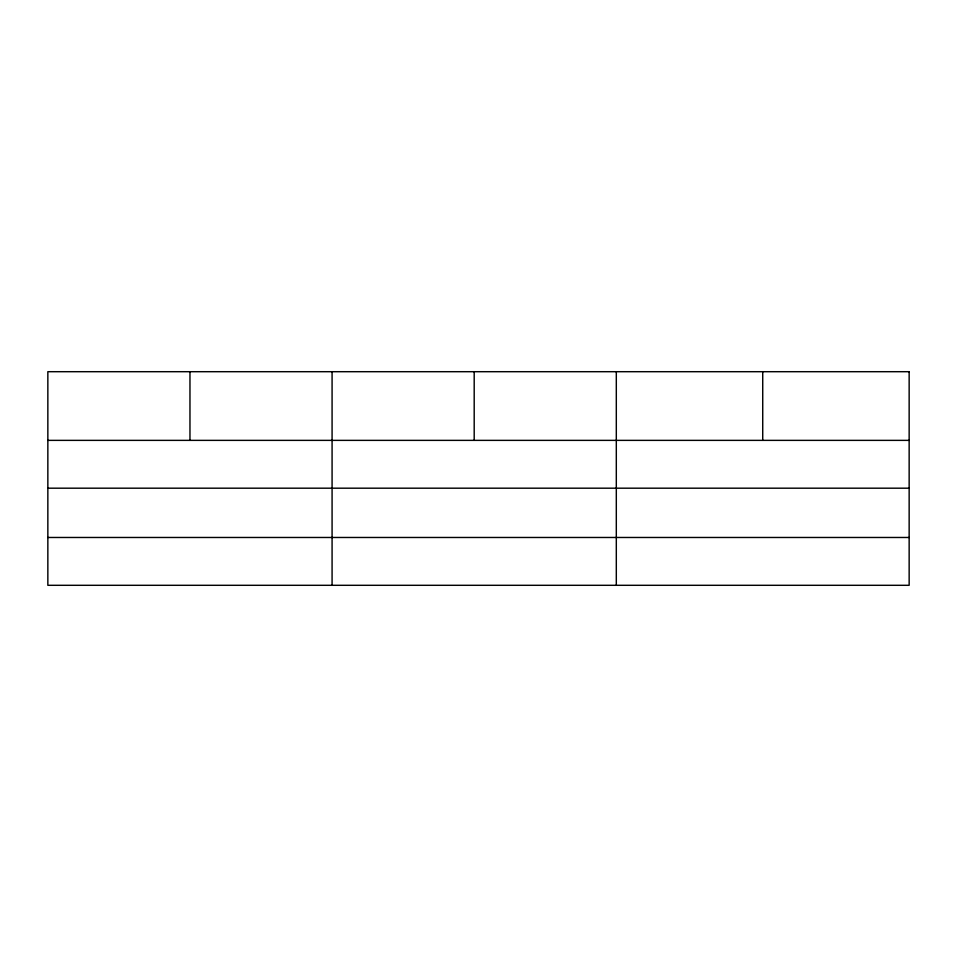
<?xml version="1.0" encoding="UTF-8"?>
<svg xmlns="http://www.w3.org/2000/svg" width="957" height="957" viewBox="0 0 957 957"><rect width="100%" height="100%" fill="white"/><g stroke="black" fill="none" stroke-linecap="round" stroke-linejoin="round"><path stroke-width="1.44" d="M47.85 440.364L909.15 440.364M47.85 488.19L909.15 488.19M47.85 537.475L909.15 537.475M762.729 371.699L762.729 440.364M616.308 371.699L616.308 585.301M474.193 371.699L474.193 440.364M332.079 371.699L332.079 585.301M189.965 371.699L189.965 440.364M909.15 371.699L47.85 371.699L47.85 585.301L909.15 585.301L909.15 371.699"/></g></svg>
